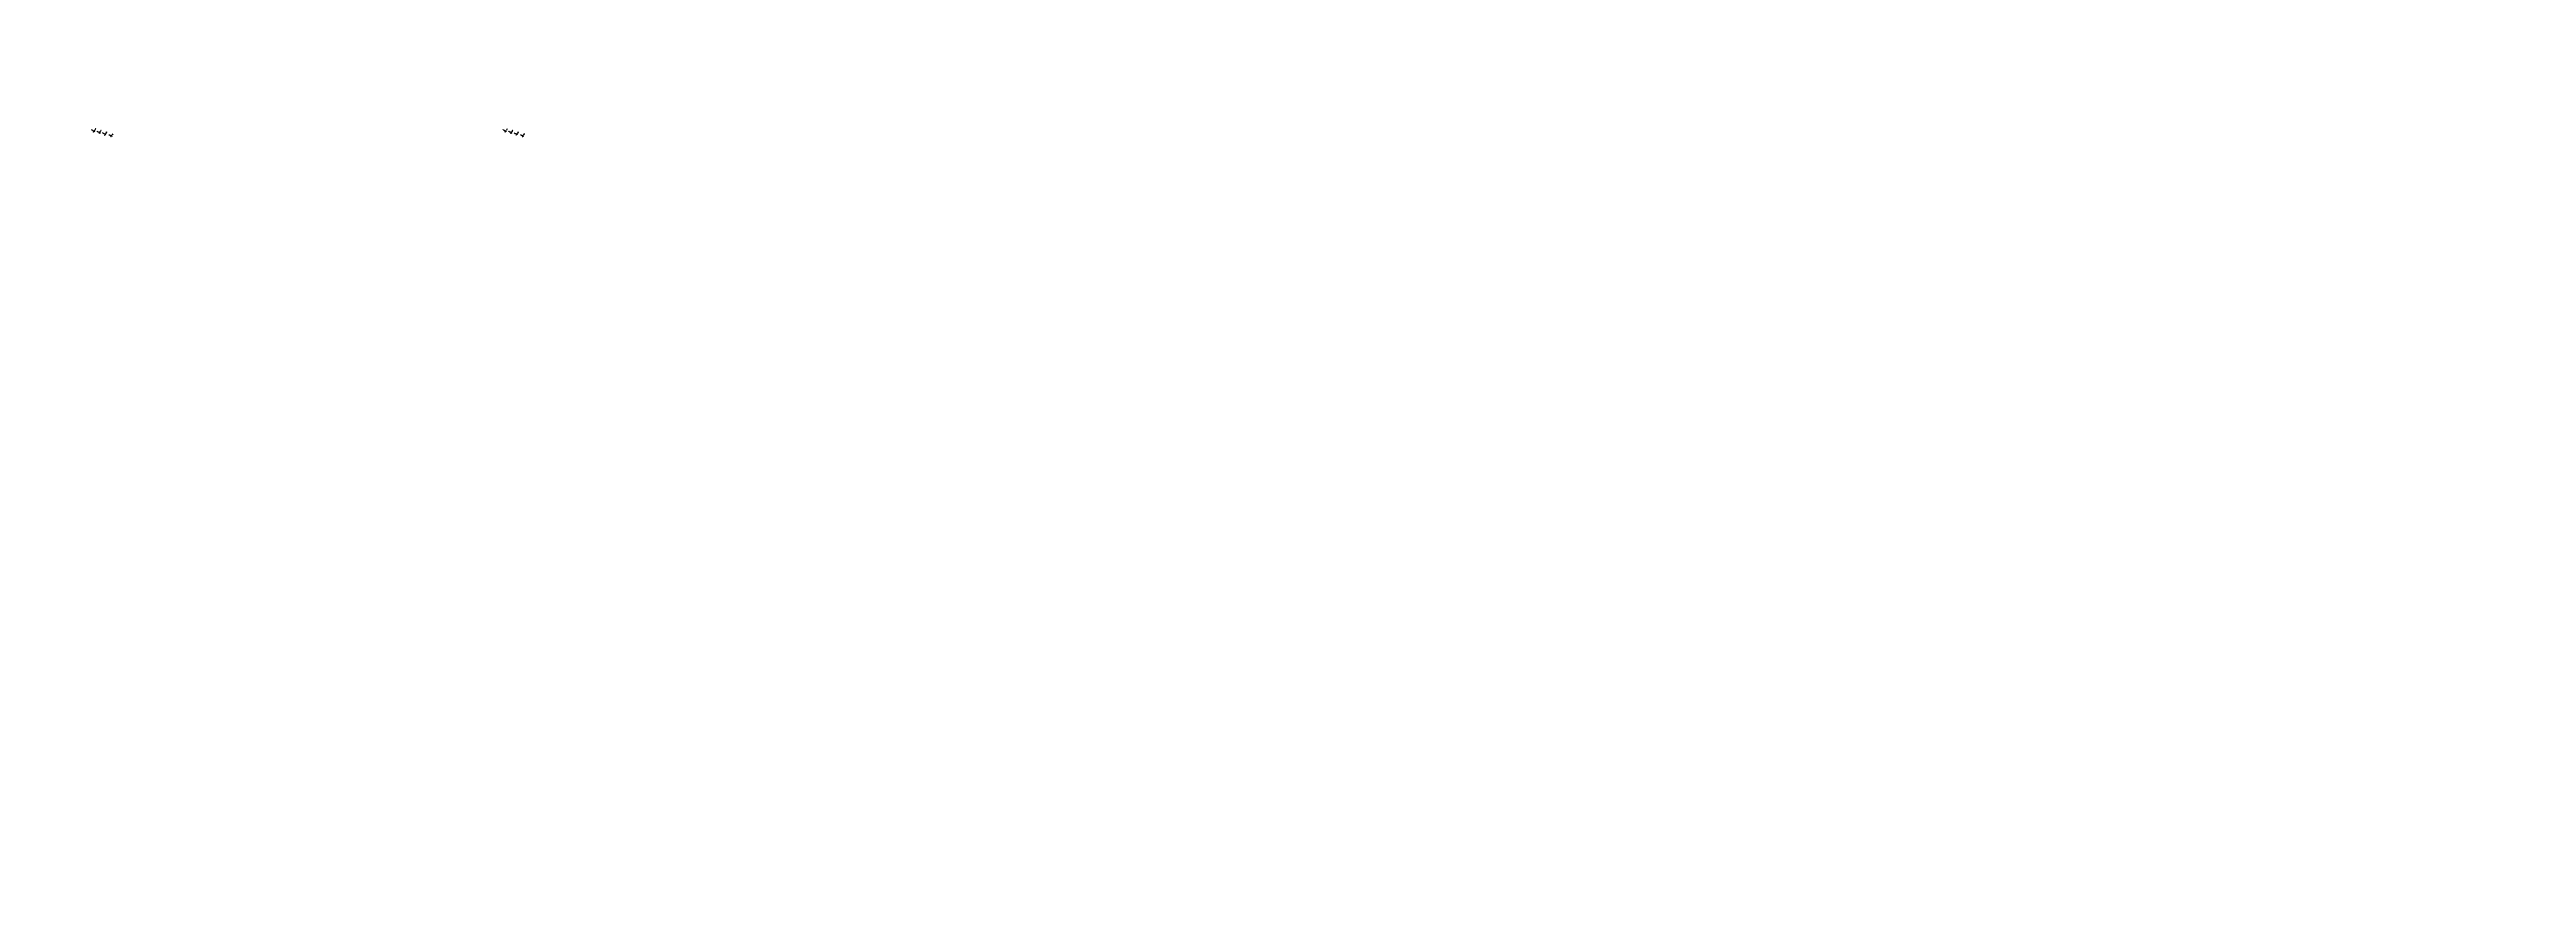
# Model space of a CAD drawing. Header units: millimetres. Extents: x -361679452 to 361242511, y -278557090 to 278849308.
# Drawn here: x -916528 to 166797, y 787240 to 1153617 of the extents above; entities that cross this region are included whole.
import ezdxf

# ---------------------------------------------------------------- set-up
doc = ezdxf.new("R2010")
doc.units = ezdxf.units.MM
doc.header["$MEASUREMENT"] = 0
doc.layers.add('A-ANNO-ROOM', color=50, linetype='Continuous')
doc.layers.add('KT-Kich thuoc', color=159, linetype='Continuous', lineweight=18)
doc.styles.add('220126_HDN_HBA typical plan$0$211210_HDN_HBA_TYPICAL PLAN CORE OPT 1$0$HBA-Text', font='GOTHIC.TTF')
doc.styles.add('DIM', font='vnsimli.shx', dxfattribs={"width": 0.7})
doc.dimstyles.new('CCU 1-100 A1', dxfattribs={"dimscale": 100, "dimtxt": 2.2, "dimasz": 1, "dimexe": 1, "dimexo": 0, "dimgap": 1, "dimtad": 1, "dimdec": 0, "dimdsep": 46, "dimtxsty": 'DIM', "dimblk1": 'ARCHTICK', "dimblk2": 'ARCHTICK', "dimsah": 1, "dimcen": 0, "dimdle": 1, "dimclrd": 256, "dimclre": 256, "dimclrt": 31, "dimadec": 0, "dimazin": 0, "dimtfac": 1, "dimtdec": 0, "dimtix": 1, "dimtmove": 2, "dimatfit": 3, "dimldrblk": 'ARCHTICK', "dimfxl": 8, "dimtolj": 1, "dimarcsym": 0})

# ---------------------------------------------------------------- blocks, each defined once
blk = doc.blocks.new('_Open90')
at = {"color": 0, "linetype": 'ByBlock', "lineweight": -2}
for p, q in [((0, 0), (-1, 0)), ((-0.5, 0.5), (0, 0)), ((0, 0), (-0.5, -0.5))]:
    blk.add_line(p, q, dxfattribs=at)
blk = doc.blocks.new('*D50')
at = {"layer": 'Defpoints', "color": 5, "transparency": 16777216}
for p, q in [((1094308, 43101), (1094469, 43671)), ((1094689, 44448), (1094566, 44014)), ((1094752, 44483), (1094654, 44510)), ((1094380, 43029), (1094246, 43067))]:
    blk.add_line(p, q, dxfattribs=at)
at = {"layer": 'Defpoints', "color": 0, "transparency": 16777216}
for p in [(1094702, 44497), (1094752, 44483, 0), (1094380, 43029, 0)]:
    blk.add_point(p, dxfattribs=at)
at = {"layer": 'Defpoints', "color": 5, "transparency": 16777216, "xscale": 50, "yscale": 50, "zscale": 50}
for p, rotation in [((1094702, 44497), 74.2208755569779), ((1094294, 43053), 254.2208755569779)]:
    blk.add_blockref('_Open90', p, dxfattribs=dict(at, rotation=rotation))
at = {"layer": 'Defpoints', "color": 5, "transparency": 16777216, "insert": (1094517, 43842), "char_height": 110, "attachment_point": 5, "rotation": 74.220876, "style": 'DIM'}
blk.add_mtext('\\A1;1500', dxfattribs=at)
blk = doc.blocks.new('_ARCHTICK')
at = {"color": 0, "linetype": 'ByBlock', "const_width": 0.15}
blk.add_lwpolyline([(-0.5, -0.5), (0.5, 0.5)], dxfattribs=at)
blk = doc.blocks.new('*D51')
at = {"layer": 'Defpoints', "color": 5, "transparency": 16777216}
for p, q in [((1093946, 43306), (1093979, 43423)), ((1094013, 43361), (1094564, 43206)), ((1095457, 42953), (1094907, 43109)), ((1095486, 42871), (1095519, 42988))]:
    blk.add_line(p, q, dxfattribs=at)
at = {"layer": 'Defpoints', "color": 0, "transparency": 16777216}
for p in [(1093946, 43306, 0), (1095486, 42871, 0), (1095505, 42940)]:
    blk.add_point(p, dxfattribs=at)
at = {"layer": 'Defpoints', "color": 5, "transparency": 16777216, "xscale": 50, "yscale": 50, "zscale": 50}
for p, rotation in [((1093965, 43375), 164.220875556969), ((1095505, 42940), 344.220875556969)]:
    blk.add_blockref('_Open90', p, dxfattribs=dict(at, rotation=rotation))
at = {"layer": 'Defpoints', "color": 5, "transparency": 16777216, "insert": (1094735, 43157), "char_height": 110, "attachment_point": 5, "rotation": 344.220876, "style": 'DIM'}
blk.add_mtext('\\A1;1600', dxfattribs=at)
blk = doc.blocks.new('A$C21AF0CCA')
at = {"layer": 'A-ANNO-ROOM', "insert": (1198, 815), "char_height": 600, "attachment_point": 2, "rotation": 0.10543, "style": '220126_HDN_HBA typical plan$0$211210_HDN_HBA_TYPICAL PLAN CORE OPT 1$0$HBA-Text'}
blk.add_mtext_dynamic_manual_height_columns('1-BR+', width=722857412.87, gutter_width=9766, heights=[0], dxfattribs=at)
blk = doc.blocks.new('TM KHACH CH (NT2)')
at = {"layer": 'Defpoints', "color": 5}
for base, p1, p2, angle, picture, middle in [((2230, -791.7), (730, -880.3, 0), (2230, -843.2, 0), 359.9996489, '*D50', (1550.1, -791.7)), ((950.2, -1987.5), (879.1, -387.5, 0), (879.1, -1987.5, 0), 89.9996489, '*D51', (950.2, -1187.5))]:
    dim = blk.add_linear_dim(base=base, p1=p1, p2=p2, angle=angle, dimstyle='CCU 1-100 A1', override={"dimscale": 50, "dimblk1": 'Open90', "dimblk2": 'Open90', "dimclrd": 5, "dimclre": 5, "dimclrt": 5, "dimlwd": 65535, "dimlwe": 65535}, dxfattribs=at)
    dim.commit()
    dim.dimension.update_dxf_attribs({"geometry": picture, "text_midpoint": middle, "dimtype": 128, "insert": (-338265.4, 1040561.3)})

msp = doc.modelspace()

# ---------------------------------------------------------------- block references
at = {"layer": 'A-ANNO-ROOM'}
for p in [(-193366.6, 192838, 0), (-194725.1, 187914.8, 0), (-204628.5, 156603.4, 0)]:
    msp.add_blockref('A$C21AF0CCA', p, dxfattribs=at)
at = {"layer": 'KT-Kich thuoc', "rotation": 74.22122041141273}
for p in [(-59635.7, 95592.3), (-57229.9, 94912.5), (-54824.2, 94232.6), (-52105.6, 93464.4), (120364.3, 95592.3, 0), (122770.1, 94912.5, 0), (125175.8, 94232.6, 0), (127894.4, 93464.4, 0)]:
    msp.add_blockref('TM KHACH CH (NT2)', p, dxfattribs=at)

doc.saveas('drawing.dxf')
